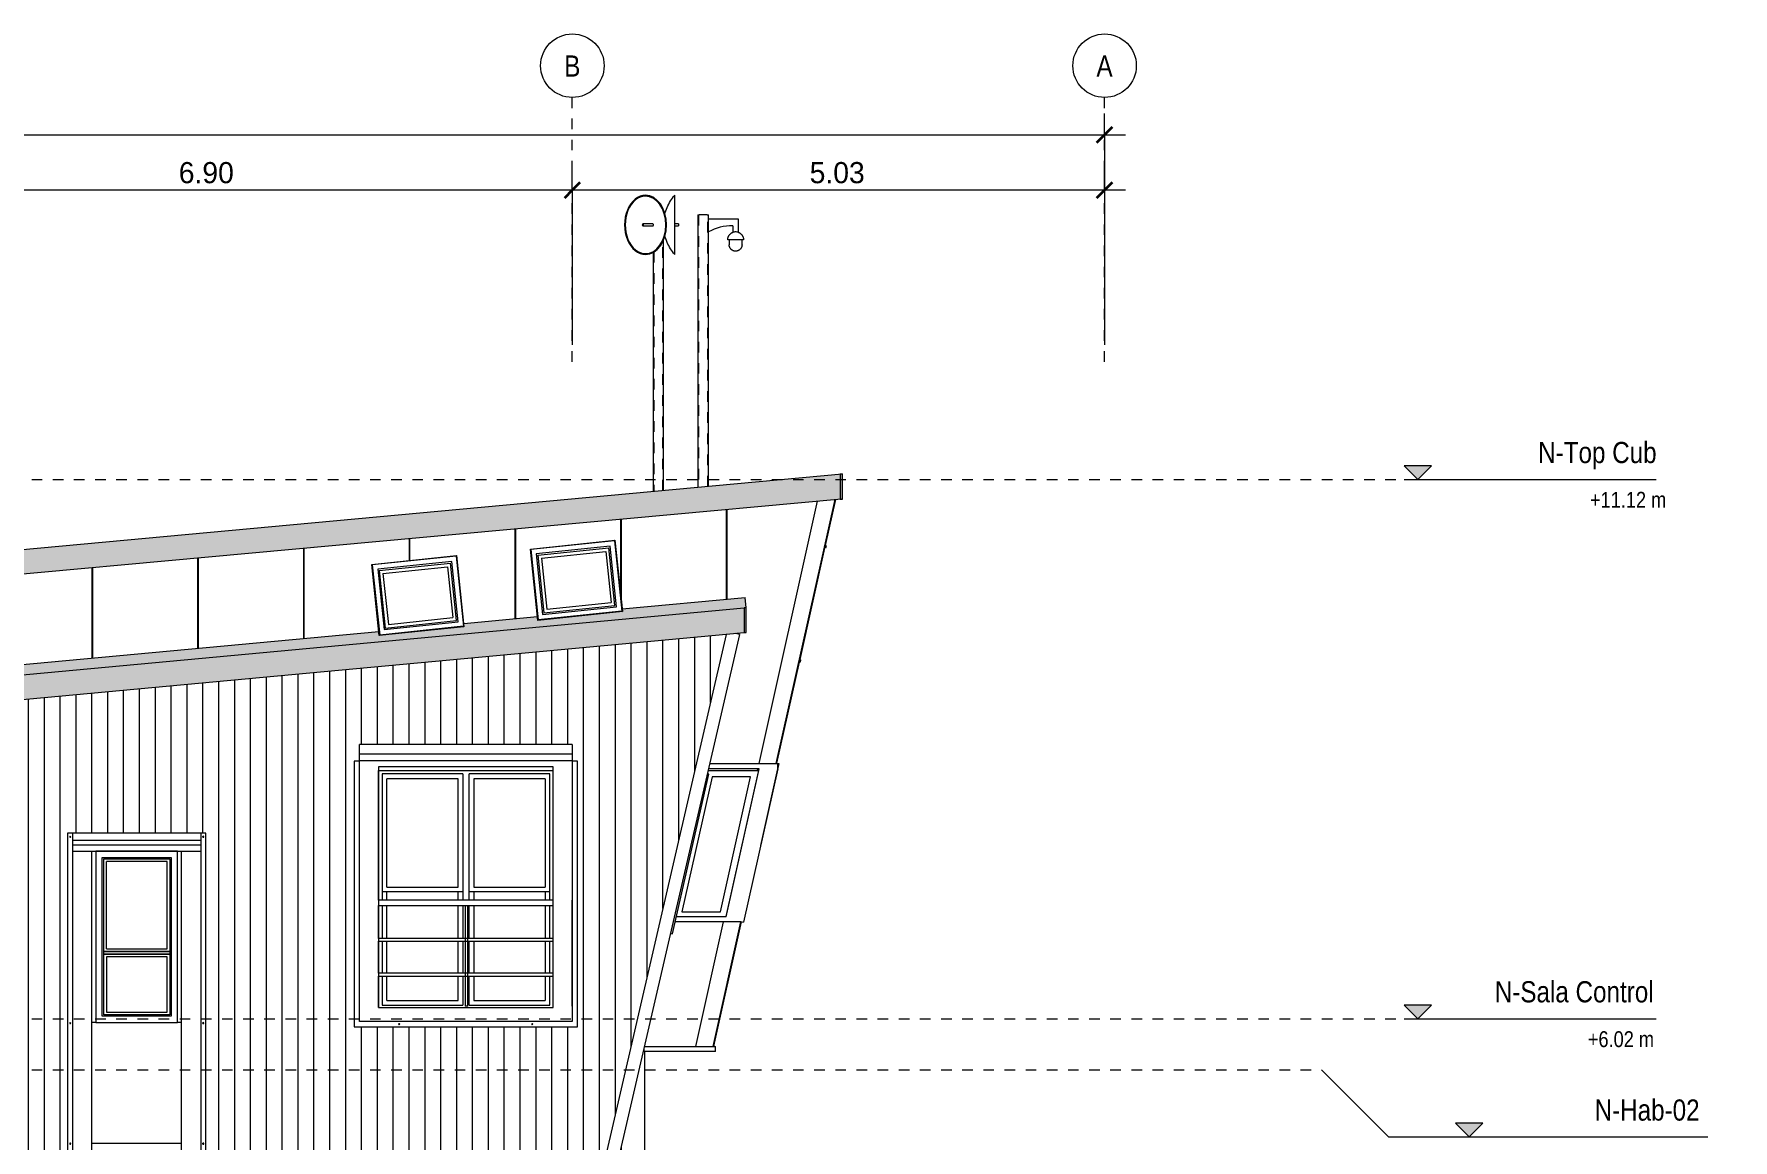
# Model space of a CAD drawing. Header units: metres. Extents: x -3 to 137, y -7 to 15.
# Drawn here: x 121.11 to 137.18, y 4.87 to 15.33 of the extents above; entities that cross this region are included whole.
import ezdxf

# ---------------------------------------------------------------- set-up
doc = ezdxf.new("R2010")
doc.units = ezdxf.units.M
for name, pattern in [('Centre', [0.03175, 0.00635, -0.00475, 0.0159, -0.00475]), ('Grid Line', [0.022225, 0.0127, -0.003175, 0.003175, -0.003175]), ('Hidden', [0.007144, 0.004763, -0.002381])]:
    doc.linetypes.add(name, pattern=pattern)
for name, color, linetype, lineweight in [('A-ANNO-DIMS', 7, 'Continuous', 9), ('A-ANNO-DIMS-100', 7, 'Continuous', 9), ('A-CLNG', 7, 'Continuous', 9), ('A-FLOR-HRAL', 7, 'Continuous', 9), ('A-FLOR-LEVL', 7, 'Continuous', 9), ('A-GENM', 7, 'Continuous', 9), ('A-GLAZ', 7, 'Continuous', 9), ('A-ROOF-OTLN', 7, 'Continuous', 9), ('A-ROOF-PATT', 7, 'Continuous', 9), ('A-WALL', 7, 'Continuous', 9), ('A-WALL-PATT', 7, 'Continuous', 9), ('I-WALL', 7, 'Continuous', 9), ('S-COLS', 7, 'Continuous', 9), ('S-GRID', 7, 'Continuous', 9), ('S-GRID-IDEN', 7, 'Continuous', 9)]:
    doc.layers.add(name, color=color, linetype=linetype, lineweight=lineweight)
doc.styles.add('Century Gothic_1', font='GOTHIC.TTF', dxfattribs={"height": 0.2})
doc.styles.add('Saira Condensed', font='SairaCondensed-Regular.ttf', dxfattribs={"height": 0.2})
doc.styles.add('Saira Condensed_1', font='SairaCondensed-Regular.ttf', dxfattribs={"height": 0.15})
doc.dimstyles.new('FCA_N_Cotas_E100', dxfattribs={"dimscale": 0.3048, "dimtxt": 0.208834, "dimasz": 0.492126, "dimexe": 0.656168, "dimexo": 0.656168, "dimgap": 0.032808, "dimtad": 1, "dimrnd": 0.01, "dimzin": 0, "dimdsep": 46, "dimtxsty": 'Century Gothic_1', "dimblk1": 'OBLIQUE', "dimblk2": 'OBLIQUE', "dimsah": 1, "dimcen": 0.09, "dimdle": 0.656168, "dimazin": 2, "dimtfac": 1, "dimtdec": 4, "dimtix": 1, "dimtmove": 0, "dimatfit": 3, "dimfxl": 1, "dimtvp": 1, "dimtolj": 1, "dimtzin": 0, "dimarcsym": 2})
pattern_1 = [(90, (123.7585, 0), (-0.15, 9e-18), [])]

# ---------------------------------------------------------------- blocks, each defined once
blk = doc.blocks.new('M_Corniza Generica - Blanco-2485554-Elevation 6 - a')
at = {"layer": 'A-GENM', "color": 8, "true_color": 0x808080}
for p, q in [((2.461, 9.655), (2.464, 9.667)), ((0.819, 2.563), (0.824, 2.561))]:
    blk.add_line(p, q, dxfattribs=at)
blk = doc.blocks.new('M_Corniza Generica - Blanco-2485529-Elevation 6 - a')
at = {"layer": 'A-GENM', "color": 8, "true_color": 0x808080}
for p, q in [((0.71, 2.603), (2.339, 9.655)), ((2.462, 9.655), (1.087, 3.7)), ((2.462, 9.655), (2.426, 9.663)), ((1.084, 3.691), (1.058, 3.576)), ((1.039, 3.495), (0.824, 2.562)), ((0.818, 2.563), (0.824, 2.562))]:
    blk.add_line(p, q, dxfattribs=at)
blk = doc.blocks.new('M_Ventana Ponton - 650 x 1500 mm-V166-Elevation 6 - a')
at = {"layer": 'A-GLAZ'}
for p, q in [((-11.789, 7.545), (-11.139, 7.545)), ((-11.789, 6.045), (-11.789, 7.545)), ((-11.776, 6.057), (-11.776, 7.532)), ((-11.776, 7.532), (-11.151, 7.532)), ((-11.75, 6.683), (-11.75, 7.507)), ((-11.177, 7.507), (-11.75, 7.507)), ((-11.177, 6.683), (-11.177, 7.507)), ((-11.151, 7.532), (-11.151, 6.057)), ((-11.139, 7.545), (-11.139, 6.045)), ((-11.776, 6.657), (-11.151, 6.657)), ((-11.151, 6.657), (-11.776, 6.657)), ((-11.776, 6.632), (-11.151, 6.632)), ((-11.151, 6.632), (-11.776, 6.632)), ((-11.75, 6.683), (-11.177, 6.683)), ((-11.177, 6.607), (-11.75, 6.607)), ((-11.75, 6.607), (-11.75, 6.083)), ((-11.177, 6.083), (-11.177, 6.607)), ((-11.139, 6.045), (-11.789, 6.045)), ((-11.151, 6.057), (-11.776, 6.057)), ((-11.75, 6.083), (-11.177, 6.083))]:
    blk.add_line(p, q, dxfattribs=at)
blk = doc.blocks.new('M_Trim-Window-Exterior-Flat - with Sill-V167-Elevation 6 - a')
at = {"layer": 'A-GENM'}
for p, q in [((-11.849, 7.605), (-11.849, 5.985)), ((-11.079, 7.605), (-11.849, 7.605)), ((-11.079, 5.985), (-11.079, 7.605)), ((-11.789, 6.045), (-11.789, 7.545)), ((-11.789, 7.545), (-11.139, 7.545)), ((-11.139, 7.545), (-11.139, 6.045)), ((-11.849, 5.985), (-11.079, 5.985)), ((-11.139, 6.045), (-11.789, 6.045))]:
    blk.add_line(p, q, dxfattribs=at)
blk = doc.blocks.new('M_Window-Double-Hung-Double - 1650 x 2250-2534712-Elevation 6 - a')
at = {"layer": 'A-GLAZ'}
for p, q in [((-0.949, 8.368), (0.701, 8.368)), ((-0.949, 7.141), (-0.949, 8.368)), ((-0.154, 8.336), (-0.917, 8.336)), ((-0.917, 8.336), (-0.917, 7.141)), ((-0.198, 8.291), (-0.872, 8.291)), ((-0.872, 7.265), (-0.872, 8.291)), ((-0.198, 7.265), (-0.198, 8.291)), ((-0.154, 8.336), (-0.154, 7.141)), ((-0.093, 7.141), (-0.093, 8.336)), ((0.67, 8.336), (-0.093, 8.336)), ((0.625, 8.291), (-0.049, 8.291)), ((-0.049, 8.291), (-0.049, 7.265)), ((0.625, 8.291), (0.625, 7.265)), ((0.67, 7.141), (0.67, 8.336)), ((-0.872, 7.265), (-0.198, 7.265)), ((-0.049, 7.265), (0.625, 7.265)), ((-0.949, 6.781), (-0.949, 7.091)), ((-0.154, 7.22), (-0.917, 7.22)), ((-0.917, 7.091), (-0.917, 6.781)), ((-0.872, 7.141), (-0.872, 7.22)), ((-0.872, 6.781), (-0.872, 7.091)), ((-0.198, 7.141), (-0.198, 7.22)), ((-0.198, 6.78), (-0.198, 7.091)), ((-0.154, 7.091), (-0.154, 6.78)), ((0.67, 7.22), (-0.093, 7.22)), ((-0.093, 6.78), (-0.093, 7.091)), ((-0.049, 7.22), (-0.049, 7.141)), ((-0.049, 7.091), (-0.049, 6.78)), ((0.625, 7.22), (0.625, 7.141)), ((0.625, 7.091), (0.625, 6.781)), ((0.67, 6.781), (0.67, 7.091)), ((-0.949, 6.451), (-0.949, 6.755)), ((-0.917, 6.755), (-0.917, 6.451)), ((-0.872, 6.451), (-0.872, 6.755)), ((-0.198, 6.45), (-0.198, 6.755)), ((-0.154, 6.755), (-0.154, 6.45)), ((-0.093, 6.45), (-0.093, 6.756)), ((-0.049, 6.756), (-0.049, 6.45)), ((0.625, 6.755), (0.625, 6.451)), ((0.67, 6.451), (0.67, 6.755)), ((-0.949, 6.127), (-0.949, 6.425)), ((-0.917, 6.425), (-0.917, 6.149)), ((-0.872, 6.194), (-0.872, 6.425)), ((-0.198, 6.194), (-0.198, 6.425)), ((-0.154, 6.425), (-0.154, 6.149)), ((-0.093, 6.149), (-0.093, 6.426)), ((-0.049, 6.426), (-0.049, 6.194)), ((0.625, 6.425), (0.625, 6.194)), ((0.67, 6.149), (0.67, 6.425)), ((-0.917, 6.149), (-0.154, 6.149)), ((-0.872, 6.194), (-0.198, 6.194)), ((-0.093, 6.149), (0.67, 6.149)), ((-0.049, 6.194), (0.625, 6.194))]:
    blk.add_line(p, q, dxfattribs=at)
blk = doc.blocks.new('M_Trim-Window-Exterior-Flat - with Sill-2534714-Elevation 6 - a')
at = {"layer": 'A-GENM'}
for p, q in [((-0.949, 7.141), (-0.949, 8.368)), ((-0.949, 8.368), (0.701, 8.368)), ((-0.949, 6.781), (-0.949, 7.091)), ((-0.949, 6.451), (-0.949, 6.755)), ((-0.949, 6.127), (-0.949, 6.425))]:
    blk.add_line(p, q, dxfattribs=at)
blk = doc.blocks.new('M_Corniza Generica - Verde-2571607-Elevation 6 - a')
at = {"layer": 'A-GENM', "color": 8, "true_color": 0x808080}
for q in [(2.229, 5.761), (2.214, 5.76)]:
    blk.add_line((2.214, 5.764), q, dxfattribs=at)
blk = doc.blocks.new('M_Corniza Generica - Verde-2571591-Elevation 6 - a')
at = {"layer": 'A-GENM', "color": 8, "true_color": 0x808080}
for p, q in [((1.558, 5.743), (1.558, 5.71)), ((2.238, 5.71), (1.558, 5.71)), ((1.562, 5.76), (2.238, 5.76)), ((2.238, 5.71), (2.238, 5.76))]:
    blk.add_line(p, q, dxfattribs=at)
blk = doc.blocks.new('M_Ventana Cubierta Ponton - M_Ventana Cubierta Ponton-2549161-Elevation 6 - a')
at = {"layer": 'A-GLAZ', "color": 8, "true_color": 0x808080}
for p, q in [((-7.805, 9.7), (-7.005, 9.785)), ((-7.801, 9.697), (-7.805, 9.7)), ((-7.735, 9.028), (-7.805, 9.7)), ((-7.009, 9.78), (-7.801, 9.697)), ((-7.801, 9.697), (-7.731, 9.033)), ((-7.05, 9.729), (-7.75, 9.656)), ((-7.75, 9.656), (-7.69, 9.084)), ((-7.735, 9.643), (-7.062, 9.714)), ((-7.735, 9.643), (-7.678, 9.099)), ((-7.7, 9.615), (-7.091, 9.679)), ((-7.091, 9.679), (-7.04, 9.198)), ((-7.005, 9.169), (-7.062, 9.714)), ((-6.99, 9.157), (-7.05, 9.729)), ((-7.005, 9.785), (-7.009, 9.78)), ((-7.009, 9.78), (-6.939, 9.116)), ((-7.005, 9.785), (-6.934, 9.112)), ((-7.7, 9.615), (-7.649, 9.134)), ((-7.678, 9.099), (-7.005, 9.169)), ((-7.649, 9.134), (-7.04, 9.198)), ((-6.934, 9.112), (-7.735, 9.028)), ((-7.731, 9.033), (-7.735, 9.028)), ((-6.939, 9.116), (-7.731, 9.033)), ((-7.69, 9.084), (-6.99, 9.157)), ((-6.939, 9.116), (-6.934, 9.112))]:
    blk.add_line(p, q, dxfattribs=at)
blk = doc.blocks.new('M_Corniza Generica - Gris-2549991-Elevation 6 - a')
at = {"layer": 'A-GENM', "true_color": 0x474958}
blk.add_hatch(color=251, dxfattribs=at).paths.add_polyline_path([(-11.742, 8.585), (2.51, 9.907), (2.527, 9.907), (2.518, 10.005), (1.355, 9.897), (1.357, 9.872), (0.557, 9.788), (0.553, 9.823), (-0.144, 9.758), (-0.141, 9.729), (-0.942, 9.645), (-0.946, 9.684), (-5.852, 9.228), (-5.851, 9.221), (-6.651, 9.137), (-6.653, 9.154), (-6.936, 9.128), (-6.934, 9.112), (-7.735, 9.028), (-7.737, 9.053), (-11.751, 8.681)])
at = {"layer": 'A-GENM', "color": 8, "true_color": 0x808080}
for p, q in [((1.355, 9.897), (2.518, 10.005)), ((2.527, 9.907), (2.518, 10.005)), ((-0.144, 9.758), (0.553, 9.823)), ((-5.852, 9.228), (-0.946, 9.684)), ((-11.751, 8.681), (-7.737, 9.053)), ((-6.936, 9.128), (-6.653, 9.154)), ((-11.751, 8.681), (-11.742, 8.585))]:
    blk.add_line(p, q, dxfattribs=at)
blk = doc.blocks.new('M_Ventana lateral sala operaciones - M_Ventana lateral sala operaciones-2564582-Elevation 6 - a')
at = {"layer": 'A-GLAZ', "color": 8, "true_color": 0x808080}
for p, q in [((2.164, 8.368), (2.644, 8.368)), ((2.644, 8.368), (2.335, 6.986)), ((2.204, 8.308), (1.918, 7.031)), ((2.569, 8.308), (2.204, 8.308)), ((2.284, 7.031), (2.569, 8.308)), ((1.918, 7.031), (2.284, 7.031))]:
    blk.add_line(p, q, dxfattribs=at)
blk = doc.blocks.new('M_Ventana Fachada ponton - M_Ventana Fachada ponton-2570499-Elevation 6 - a')
at = {"layer": 'A-GLAZ', "true_color": 0x474958}
blk.add_hatch(color=251, dxfattribs=at).paths.add_polyline_path([(1.83, 6.823), (2.173, 8.335), (2.158, 8.338), (1.809, 6.828)])
at = {"layer": 'A-GLAZ', "color": 8, "true_color": 0x808080}
for p, q in [((1.83, 6.823), (2.173, 8.335)), ((2.173, 8.335), (2.158, 8.338)), ((1.809, 6.828), (1.83, 6.823))]:
    blk.add_line(p, q, dxfattribs=at)
blk = doc.blocks.new('CHS-Circular Hollow Section-Column - 225 mm-2571516-Elevation 6 - a')
at = {"layer": 'S-COLS'}
for p, q in [((1.568, 3.7), (1.568, 5.71)), ((1.343, 4.81), (1.343, 3.7)), ((1.343, 3.69), (1.343, 2.864)), ((1.568, 2.864), (1.568, 3.69)), ((1.343, 2.854), (1.343, 2.813)), ((1.568, 2.813), (1.568, 2.854))]:
    blk.add_line(p, q, dxfattribs=at)
blk = doc.blocks.new('M_Marco Ventanas Fachada Ext - M_Marco Ventanas Fachada Ext-V169-Elevation 6 - a')
at = {"layer": 'A-GENM', "color": 8, "true_color": 0x808080}
for p, q in [((-3.89, 7.775), (-3.89, 3.119)), ((-2.582, 7.775), (-3.89, 7.775)), ((-3.84, 7.709), (-3.84, 7.773)), ((-2.632, 7.773), (-2.632, 7.709)), ((-2.582, 3.119), (-2.582, 7.775)), ((-3.84, 7.666), (-3.84, 7.709)), ((-3.84, 7.709), (-2.632, 7.709)), ((-3.84, 7.605), (-3.84, 7.666)), ((-3.84, 7.666), (-2.632, 7.666)), ((-3.84, 3.169), (-3.84, 7.605)), ((-3.84, 7.605), (-3.66, 7.605)), ((-3.66, 7.605), (-2.812, 7.605)), ((-3.66, 3.301), (-3.66, 7.605)), ((-2.812, 7.605), (-2.632, 7.605)), ((-2.812, 3.301), (-2.812, 7.605)), ((-2.632, 7.709), (-2.632, 7.666)), ((-2.632, 7.666), (-2.632, 7.605)), ((-2.632, 7.605), (-2.632, 3.169)), ((-3.622, 5.985), (-3.66, 5.985)), ((-2.812, 5.985), (-2.851, 5.985)), ((-3.66, 4.845), (-2.812, 4.845)), ((-2.812, 3.301), (-3.66, 3.301)), ((-3.89, 3.119), (-2.582, 3.119)), ((-2.632, 3.169), (-3.84, 3.169))]:
    blk.add_line(p, q, dxfattribs=at)
for centre, start, end in [((-3.865, 7.742), 0, 180), ((-3.865, 7.742), 180, 0), ((-2.607, 7.742), 0, 180), ((-2.607, 7.742), 180, 0), ((-3.865, 5.98), 0, 180), ((-3.865, 5.98), 180, 0), ((-2.607, 5.98), 0, 180), ((-2.607, 5.98), 180, 0), ((-3.865, 4.84), 0, 180), ((-3.865, 4.84), 180, 0), ((-2.607, 4.84), 0, 180), ((-2.607, 4.84), 180, 0), ((-3.865, 3.142), 0, 180), ((-3.865, 3.142), 180, 360), ((-2.607, 3.142), 0, 180), ((-2.607, 3.142), 180, 0)]:
    blk.add_arc(centre, 0.005, start, end, dxfattribs=at)
blk = doc.blocks.new('M_Marco Ventanas Fachada Ext-2 - M_Marco Ventanas Fachada Ext-2-2579068-Elevation 6 - a')
at = {"layer": 'A-GENM', "color": 8, "true_color": 0x808080}
for p, q in [((-1.129, 8.526), (-1.129, 8.613)), ((0.881, 8.613), (-1.129, 8.613)), ((-1.129, 8.464), (-1.129, 8.526)), ((-1.129, 8.526), (0.881, 8.526)), ((0.881, 8.613), (0.881, 8.526)), ((0.881, 8.526), (0.881, 8.464)), ((-1.129, 8.458), (-1.179, 8.458)), ((-1.179, 8.458), (-1.179, 5.945)), ((-1.129, 8.464), (0.881, 8.464)), ((-1.129, 5.995), (-1.129, 8.464)), ((0.701, 8.403), (-0.949, 8.403)), ((-0.949, 8.403), (-0.949, 6.127)), ((0.701, 6.127), (0.701, 8.403)), ((0.881, 8.464), (0.881, 5.995)), ((0.931, 8.458), (0.881, 8.458)), ((0.931, 5.945), (0.931, 8.458)), ((-0.949, 6.127), (0.701, 6.127)), ((-1.179, 5.945), (0.931, 5.945)), ((0.881, 5.995), (-1.129, 5.995))]:
    blk.add_line(p, q, dxfattribs=at)
for centre, start, end in [((-0.755, 5.969), 0, 180), ((-0.755, 5.969), 180, 0), ((0.504, 5.969), 0, 180), ((0.504, 5.969), 180, 360)]:
    blk.add_arc(centre, 0.005, start, end, dxfattribs=at)
blk = doc.blocks.new('Railing - 1_ 2-2581305-Elevation 6 - a')
at = {"layer": 'A-FLOR-HRAL'}
for p, q in [((-0.132, 7.091), (-0.132, 6.141)), ((-0.132, 7.091), (-0.119, 7.091)), ((-0.119, 7.091), (-0.106, 7.091)), ((-0.106, 6.141), (-0.106, 7.091)), ((-0.119, 6.141), (-0.132, 6.141)), ((-0.106, 6.141), (-0.119, 6.141))]:
    blk.add_line(p, q, dxfattribs=at)
blk = doc.blocks.new('Railing - 1_ 2-V170-Elevation 6 - a')
at = {"layer": 'A-FLOR-HRAL'}
blk.add_line((0.881, 6.141), (0.881, 7.091), dxfattribs=at)
blk = doc.blocks.new('Railing - Railing-2581177-Elevation 6 - a')
at = {"layer": 'A-FLOR-HRAL'}
for p, q in [((0.701, 7.141), (-0.949, 7.141)), ((-0.949, 7.091), (0.701, 7.091)), ((0.881, 7.116), (0.881, 7.141)), ((0.881, 7.091), (0.881, 7.116)), ((0.701, 6.781), (-0.949, 6.781)), ((-0.949, 6.755), (0.701, 6.755)), ((0.881, 6.768), (0.881, 6.781)), ((0.881, 6.755), (0.881, 6.768)), ((0.701, 6.451), (-0.949, 6.451)), ((0.881, 6.438), (0.881, 6.451)), ((0.881, 6.425), (0.881, 6.438)), ((-0.949, 6.425), (0.701, 6.425))]:
    blk.add_line(p, q, dxfattribs=at)
for name in ['Railing - 1_ 2-2581305-Elevation 6 - a', 'Railing - 1_ 2-V170-Elevation 6 - a']:
    blk.add_blockref(name, (0, 0))
blk = doc.blocks.new('FCA_N_Columna de acero - 100x100mm-2814986-Elevation 6 - a')
at = {"layer": 'S-COLS'}
for p, q in [((2.071, 13.621), (2.071, 11.046)), ((2.071, 13.621), (2.083, 13.621)), ((2.159, 13.621), (2.083, 13.621)), ((2.159, 13.621), (2.171, 13.621)), ((2.171, 11.056), (2.171, 13.621))]:
    blk.add_line(p, q, dxfattribs=at)
at = {"layer": 'S-COLS', "linetype": 'Hidden'}
for p, q in [((2.077, 13.621), (2.077, 11.047)), ((2.165, 11.055), (2.165, 13.621))]:
    blk.add_line(p, q, dxfattribs=at)
blk = doc.blocks.new('FCA_N_Columna de acero - 100x100mm-2815084-Elevation 6 - a')
at = {"layer": 'S-COLS', "linetype": 'Hidden'}
for p, q in [((1.74, 11.016), (1.74, 13.375)), ((1.652, 13.27), (1.652, 11.008))]:
    blk.add_line(p, q, dxfattribs=at)
at = {"layer": 'S-COLS'}
for p, q in [((1.746, 11.016), (1.746, 13.387)), ((1.646, 13.267), (1.646, 11.007))]:
    blk.add_line(p, q, dxfattribs=at)
blk = doc.blocks.new('M_Camara Esferica Ext - M_Camara Esferica Ext-2816825-Elevation 6 - a')
at = {"layer": 'A-GENM', "color": 8, "true_color": 0x808080}
for p, q in [((2.454, 13.582), (2.171, 13.582)), ((2.4, 13.519), (2.4, 13.455)), ((2.454, 13.455), (2.454, 13.582)), ((2.501, 13.387), (2.352, 13.387)), ((2.366, 13.387), (2.366, 13.34)), ((2.488, 13.34), (2.488, 13.387))]:
    blk.add_line(p, q, dxfattribs=at)
at = {"layer": 'A-GENM', "color": 8, "true_color": 0x808080, "flags": 128}
for points in [[(2.352, 13.387), (2.352, 13.39), (2.352, 13.393), (2.353, 13.396), (2.353, 13.398), (2.353, 13.401), (2.354, 13.404), (2.355, 13.407), (2.356, 13.41), (2.357, 13.413), (2.358, 13.416), (2.359, 13.418), (2.36, 13.421), (2.362, 13.424), (2.363, 13.426), (2.365, 13.429), (2.367, 13.431), (2.369, 13.434), (2.371, 13.436), (2.373, 13.438), (2.375, 13.44), (2.377, 13.442), (2.379, 13.444), (2.381, 13.446), (2.384, 13.448), (2.386, 13.449), (2.389, 13.451), (2.391, 13.452), (2.394, 13.454), (2.397, 13.455), (2.4, 13.456)], [(2.427, 13.279), (2.424, 13.279), (2.422, 13.279), (2.419, 13.279), (2.417, 13.279), (2.415, 13.28), (2.412, 13.28), (2.41, 13.281), (2.407, 13.282), (2.405, 13.283), (2.403, 13.283), (2.401, 13.284), (2.398, 13.286), (2.396, 13.287), (2.394, 13.288), (2.392, 13.289), (2.39, 13.291), (2.388, 13.292), (2.386, 13.294), (2.385, 13.295), (2.383, 13.297), (2.381, 13.299), (2.38, 13.301), (2.378, 13.303), (2.377, 13.305), (2.375, 13.307), (2.374, 13.309), (2.373, 13.311), (2.372, 13.313), (2.371, 13.315), (2.37, 13.318), (2.369, 13.32), (2.368, 13.322), (2.368, 13.325), (2.367, 13.327), (2.367, 13.329), (2.366, 13.332), (2.366, 13.334), (2.366, 13.337), (2.366, 13.339), (2.366, 13.34)], [(2.488, 13.34), (2.488, 13.337), (2.488, 13.335), (2.487, 13.332), (2.487, 13.33), (2.486, 13.328), (2.486, 13.325), (2.485, 13.323), (2.485, 13.321), (2.484, 13.318), (2.483, 13.316), (2.482, 13.314), (2.481, 13.312), (2.48, 13.309), (2.478, 13.307), (2.477, 13.305), (2.476, 13.303), (2.474, 13.301), (2.473, 13.299), (2.471, 13.298), (2.469, 13.296), (2.467, 13.294), (2.466, 13.293), (2.464, 13.291), (2.462, 13.29), (2.46, 13.288), (2.458, 13.287), (2.455, 13.286), (2.453, 13.285), (2.451, 13.284), (2.449, 13.283), (2.446, 13.282), (2.444, 13.281), (2.442, 13.281), (2.439, 13.28), (2.437, 13.28), (2.435, 13.279), (2.432, 13.279), (2.43, 13.279), (2.427, 13.279), (2.427, 13.279)], [(2.454, 13.456), (2.457, 13.455), (2.459, 13.454), (2.462, 13.452), (2.465, 13.451), (2.467, 13.449), (2.47, 13.448), (2.472, 13.446), (2.474, 13.444), (2.477, 13.442), (2.479, 13.44), (2.481, 13.438), (2.483, 13.436), (2.485, 13.433), (2.487, 13.431), (2.488, 13.429), (2.49, 13.426), (2.491, 13.424), (2.493, 13.421), (2.494, 13.418), (2.495, 13.416), (2.497, 13.413), (2.498, 13.41), (2.498, 13.407), (2.499, 13.404), (2.5, 13.401), (2.5, 13.398), (2.501, 13.395), (2.501, 13.393), (2.501, 13.39), (2.501, 13.387)]]:
    blk.add_lwpolyline(points, dxfattribs=at)
at = {"layer": 'A-GENM', "color": 8, "true_color": 0x808080}
blk.add_arc((2.4, 13.034), 0.485, 90.0637, 118.2079, dxfattribs=at)
blk.add_open_spline([(2.454, 13.455), (2.449, 13.457), (2.44, 13.46), (2.427, 13.461), (2.413, 13.46), (2.404, 13.457), (2.4, 13.455)], degree=3, dxfattribs=at)
blk = doc.blocks.new('M_Antena parabolica - M_Antena parabolica-2819053-Elevation 6 - a')
at = {"layer": 'A-GENM', "color": 8, "true_color": 0x808080}
for p, q in [((1.851, 13.247), (1.851, 13.807)), ((1.887, 13.536), (1.851, 13.536)), ((1.851, 13.519), (1.887, 13.519)), ((1.887, 13.536), (1.887, 13.519))]:
    blk.add_line(p, q, dxfattribs=at)
at = {"layer": 'A-GENM', "color": 8, "true_color": 0x808080, "flags": 128}
for points in [[(1.758, 13.629), (1.762, 13.645), (1.767, 13.661), (1.773, 13.677), (1.779, 13.693), (1.786, 13.708), (1.794, 13.723), (1.802, 13.738), (1.811, 13.753), (1.82, 13.767), (1.83, 13.781), (1.84, 13.794), (1.851, 13.807), (1.851, 13.807)], [(1.851, 13.247), (1.84, 13.26), (1.83, 13.274), (1.82, 13.288), (1.811, 13.302), (1.802, 13.316), (1.794, 13.331), (1.786, 13.346), (1.779, 13.362), (1.773, 13.378), (1.768, 13.394), (1.762, 13.41), (1.758, 13.426)]]:
    blk.add_lwpolyline(points, dxfattribs=at)
blk = doc.blocks.new('M_Antena parabolica - M_Antena parabolica-V225-Elevation 6 - a')
at = {"layer": 'A-GENM', "color": 8, "true_color": 0x808080}
for p, q in [((1.645, 13.536), (1.55, 13.536)), ((1.55, 13.519), (1.645, 13.519))]:
    blk.add_line(p, q, dxfattribs=at)
for centre, major_axis, start_param, end_param in [((1.575, 13.527), (0, 0.28), 0, 3.141593), ((1.575, 13.527), (0, 0.272), 0, 3.141593), ((1.575, 13.527), (0, 0.28), 3.141593, 6.283185), ((1.575, 13.527), (0, 0.272), 3.141593, 6.283185), ((1.55, 13.527), (0, 0.00823), 0, 3.141593), ((1.55, 13.527), (0, 0.00823), 3.141593, 6.283185), ((1.645, 13.527), (0, 0.00823), 4.18879, 6.283185), ((1.645, 13.527), (0, 0.00823), 3.141593, 3.817271)]:
    blk.add_ellipse(centre, major_axis=major_axis, ratio=0.707107, start_param=start_param, end_param=end_param, dxfattribs=at)
blk = doc.blocks.new('Level - Con_Triangulo-1145791-Elevation 6 - a')
at = {"layer": 'A-FLOR-LEVL', "true_color": 0xe2e2e2}
blk.add_hatch(color=254, dxfattribs=at).paths.add_polyline_path([(9.006, 0.129), (8.877, 0), (8.748, 0.129)])
at = {"layer": 'A-FLOR-LEVL', "color": 253, "true_color": 0xaaaaaa}
for p, q in [((9.006, 0.129), (8.748, 0.129)), ((8.748, 0.129), (8.877, 0)), ((8.748, 0), (11.133, 0)), ((8.877, 0), (9.006, 0.129))]:
    blk.add_line(p, q, dxfattribs=at)
blk = doc.blocks.new('Grid - 3mm-1144979-Elevation 6 - a')
at = {"layer": 'S-GRID-IDEN', "color": 253, "true_color": 0xaaaaaa}
blk.add_circle((5.916, 15.032), 0.3, dxfattribs=at)
blk = doc.blocks.new('DIMBLOCK12-Elevation 6 - a')
at = {"layer": 'A-ANNO-DIMS-100'}
for p, q in [((126.201, 13.855), (126.201, 14.055)), ((131.234, 13.855), (131.234, 14.055)), ((131.434, 13.855), (126.201, 13.855)), ((126.201, 13.855), (126.201, 12.392)), ((131.234, 13.855), (131.234, 12.392))]:
    blk.add_line(p, q, dxfattribs=at)
at = {"layer": 'A-ANNO-DIMS-100', "lineweight": 35}
for p, q in [((126.201, 13.855), (126.126, 13.78)), ((126.201, 13.855), (126.276, 13.93)), ((131.234, 13.855), (131.159, 13.78)), ((131.234, 13.855), (131.309, 13.93))]:
    blk.add_line(p, q, dxfattribs=at)
at = {"layer": 'A-ANNO-DIMS-100', "color": 0, "insert": (128.446, 14.121), "char_height": 0.2, "width": 0.65236, "attachment_point": 1, "line_spacing_factor": 0.984502, "style": 'Century Gothic_1'}
blk.add_mtext('5.03', dxfattribs=at)
blk = doc.blocks.new('_Oblique')
at = {"color": 0, "linetype": 'ByBlock', "lineweight": -2}
blk.add_line((-0.5, -0.5), (0.5, 0.5), dxfattribs=at)
blk = doc.blocks.new('DIMBLOCK13-Elevation 6 - a')
at = {"layer": 'A-ANNO-DIMS-100'}
for p, q in [((119.303, 13.855), (119.303, 14.055)), ((126.201, 13.855), (126.201, 14.055)), ((126.201, 13.855), (119.303, 13.855)), ((119.303, 13.855), (119.303, 12.392)), ((126.201, 13.855), (126.201, 12.392))]:
    blk.add_line(p, q, dxfattribs=at)
at = {"layer": 'A-ANNO-DIMS-100', "lineweight": 35}
for p, q in [((119.303, 13.855), (119.228, 13.78)), ((119.303, 13.855), (119.378, 13.93)), ((126.201, 13.855), (126.126, 13.78)), ((126.201, 13.855), (126.276, 13.93))]:
    blk.add_line(p, q, dxfattribs=at)
at = {"layer": 'A-ANNO-DIMS-100', "color": 0, "insert": (122.48, 14.121), "char_height": 0.2, "width": 0.65236, "attachment_point": 1, "line_spacing_factor": 0.984502, "style": 'Century Gothic_1'}
blk.add_mtext('6.90', dxfattribs=at)
blk = doc.blocks.new('DIMBLOCK16-Elevation 6 - a')
at = {"layer": 'A-ANNO-DIMS-100'}
for p, q in [((107.41, 14.379), (107.41, 14.579)), ((131.234, 14.379), (131.234, 14.579)), ((107.21, 14.379), (131.434, 14.379)), ((107.41, 14.379), (107.41, 12.392)), ((131.234, 14.379), (131.234, 12.392))]:
    blk.add_line(p, q, dxfattribs=at)
at = {"layer": 'A-ANNO-DIMS-100', "lineweight": 35}
for p, q in [((107.41, 14.379), (107.335, 14.304)), ((107.41, 14.379), (107.485, 14.454)), ((131.234, 14.379), (131.159, 14.304)), ((131.234, 14.379), (131.309, 14.454))]:
    blk.add_line(p, q, dxfattribs=at)
at = {"layer": 'A-ANNO-DIMS-100', "color": 0, "insert": (118.973, 14.646), "char_height": 0.2, "width": 0.83931, "attachment_point": 1, "line_spacing_factor": 0.984502, "style": 'Century Gothic_1'}
blk.add_mtext('23.82', dxfattribs=at)

msp = doc.modelspace()

# ---------------------------------------------------------------- hatches: boundary and pattern name
at = {"layer": 'A-ROOF-PATT', "true_color": 0x474958}
for points in [[(113.576, 9.54), (128.736, 10.934), (128.736, 11.17), (113.576, 9.776)], [(128.753, 11.17), (128.753, 11.172), (128.736, 11.17)], [(128.736, 10.935), (128.755, 10.936), (128.755, 11.17), (128.736, 11.17)], [(111.821, 8.186), (127.828, 9.671), (127.828, 9.907), (111.821, 8.422), (111.821, 8.276)], [(127.828, 9.672), (127.847, 9.673), (127.847, 9.907), (127.828, 9.907)]]:
    msp.add_hatch(color=251, dxfattribs=at).paths.add_polyline_path(points)
at = {"layer": 'A-WALL-PATT', "true_color": 0x383a4e}
h = msp.add_hatch(dxfattribs=at)
h.set_pattern_fill('FP_5', color=159, style=0, pattern_type=2)
h.set_pattern_definition(pattern_1)
h.paths.add_polyline_path([(126.137, 3.07), (127.657, 9.655), (126.137, 9.514), (126.137, 8.613), (126.199, 8.613), (126.199, 8.458), (126.249, 8.458), (126.249, 5.945), (126.137, 5.945), (126.137, 3.251)])
h.paths.add_polyline_path([(127.775, 9.656), (127.777, 9.667), (127.744, 9.663)])
h = msp.add_hatch(dxfattribs=at)
h.set_pattern_fill('FP_5', color=159, style=0, pattern_type=2)
h.set_pattern_definition(pattern_1)
h.paths.add_polyline_path([(112.435, 2.56), (112.434, 2.749), (112.413, 2.772), (112.429, 2.623)])
h.paths.add_polyline_path([(112.454, 2.603), (112.484, 2.603), (112.485, 2.692), (112.559, 2.692), (112.559, 2.603), (126.029, 2.603), (126.137, 3.07), (126.137, 5.945), (124.139, 5.945), (124.139, 8.458), (124.189, 8.458), (124.189, 8.613), (126.137, 8.613), (126.137, 9.514), (111.844, 8.188), (112.315, 3.7), (112.471, 3.7), (112.473, 3.697), (112.471, 3.695), (112.473, 3.692), (112.459, 3.69), (112.454, 3.69), (112.455, 2.864), (112.471, 2.863), (112.473, 2.861), (112.472, 2.858), (112.473, 2.855), (112.459, 2.854), (112.454, 2.854), (112.454, 2.838), (112.536, 2.75), (112.537, 2.751), (112.556, 2.724), (112.561, 2.701), (112.562, 2.692), (112.483, 2.693), (112.482, 2.694), (112.481, 2.694), (112.482, 2.696), (112.48, 2.697), (112.481, 2.698), (112.454, 2.728), (112.454, 2.623)])
h.paths.add_polyline_path([(112.549, 2.735), (112.537, 2.751), (112.539, 2.751), (112.549, 2.735)])
h.paths.add_polyline_path([(112.43, 2.863), (112.435, 2.864), (112.435, 3.69), (112.316, 3.69), (112.4, 2.896), (112.43, 2.864)])
h.paths.add_polyline_path([(121.449, 3.119), (121.428, 3.119), (121.428, 7.775), (122.736, 7.775), (122.736, 3.119), (121.45, 3.119)])
h.paths.add_polyline_path([(118.842, 3.119), (118.612, 3.119), (118.612, 7.775), (119.92, 7.775), (119.92, 3.119), (119.235, 3.119)])
h.paths.add_polyline_path([(113.431, 3.119), (113.201, 3.119), (113.201, 7.775), (114.509, 7.775), (114.509, 3.119), (113.779, 3.119)])
h.paths.add_polyline_path([(117.242, 3.119), (115.944, 3.119), (115.944, 7.775), (117.252, 7.775), (117.252, 3.119)])
h.paths.add_polyline_path([(122.712, 3.137), (122.715, 3.139), (122.717, 3.142), (122.715, 3.146), (122.712, 3.147), (122.708, 3.146), (122.707, 3.142), (122.708, 3.139), (122.71, 3.137)])
h.paths.add_polyline_path([(121.453, 3.137), (121.457, 3.139), (121.458, 3.142), (121.457, 3.146), (121.453, 3.147), (121.45, 3.146), (121.448, 3.142), (121.45, 3.139), (121.452, 3.137)])
h.paths.add_polyline_path([(118.637, 3.137), (118.64, 3.139), (118.642, 3.142), (118.64, 3.146), (118.637, 3.147), (118.633, 3.146), (118.632, 3.142), (118.633, 3.139), (118.635, 3.137)])
h.paths.add_polyline_path([(113.226, 3.137), (113.229, 3.139), (113.231, 3.142), (113.229, 3.146), (113.226, 3.147), (113.222, 3.146), (113.221, 3.142), (113.222, 3.139), (113.224, 3.137)])
h.paths.add_polyline_path([(114.484, 3.137), (114.488, 3.139), (114.489, 3.142), (114.488, 3.146), (114.484, 3.147), (114.481, 3.146), (114.479, 3.142), (114.481, 3.139), (114.483, 3.137)])
h.paths.add_polyline_path([(115.969, 3.137), (115.972, 3.139), (115.974, 3.142), (115.972, 3.146), (115.969, 3.147), (115.965, 3.146), (115.964, 3.142), (115.965, 3.139), (115.967, 3.137)])
h.paths.add_polyline_path([(117.227, 3.137), (117.231, 3.139), (117.232, 3.142), (117.231, 3.146), (117.227, 3.147), (117.224, 3.146), (117.222, 3.142), (117.224, 3.139), (117.226, 3.137)])
h.paths.add_polyline_path([(119.895, 3.137), (119.899, 3.139), (119.9, 3.142), (119.899, 3.146), (119.895, 3.147), (119.892, 3.146), (119.89, 3.142), (119.892, 3.139), (119.894, 3.137)])
h.paths.add_polyline_path([(118.842, 3.301), (118.881, 3.301), (118.881, 4.845), (119.651, 4.845), (119.651, 3.301), (119.69, 3.301), (119.69, 4.845), (118.842, 4.845), (118.842, 3.359)])
h.paths.add_polyline_path([(122.506, 3.301), (122.506, 4.845), (121.658, 4.845), (121.658, 3.301), (121.697, 3.301), (121.697, 4.845), (122.467, 4.845), (122.467, 3.301), (122.48, 3.301)])
h.paths.add_polyline_path([(114.24, 3.301), (114.279, 3.301), (114.279, 4.845), (113.431, 4.845), (113.431, 3.301), (113.47, 3.301), (113.47, 4.845), (114.24, 4.845), (114.24, 3.329)])
h.paths.add_polyline_path([(116.983, 3.301), (117.022, 3.301), (117.022, 4.845), (116.174, 4.845), (116.174, 3.301), (116.213, 3.301), (116.213, 4.845), (116.983, 4.845), (116.983, 3.329)])
h.paths.add_polyline_path([(117.227, 4.835), (117.231, 4.836), (117.232, 4.84), (117.231, 4.843), (117.227, 4.845), (117.224, 4.843), (117.222, 4.84), (117.224, 4.836), (117.226, 4.835)])
h.paths.add_polyline_path([(119.895, 4.835), (119.899, 4.836), (119.9, 4.84), (119.899, 4.843), (119.895, 4.845), (119.892, 4.843), (119.89, 4.84), (119.892, 4.836), (119.894, 4.835)])
h.paths.add_polyline_path([(122.712, 4.835), (122.715, 4.836), (122.717, 4.84), (122.715, 4.843), (122.712, 4.845), (122.708, 4.843), (122.707, 4.84), (122.708, 4.836), (122.71, 4.835)])
h.paths.add_polyline_path([(114.484, 4.835), (114.488, 4.836), (114.489, 4.84), (114.488, 4.843), (114.484, 4.845), (114.481, 4.843), (114.479, 4.84), (114.481, 4.836), (114.483, 4.835)])
h.paths.add_polyline_path([(118.637, 4.835), (118.64, 4.836), (118.642, 4.84), (118.64, 4.843), (118.637, 4.845), (118.633, 4.843), (118.632, 4.84), (118.633, 4.836), (118.635, 4.835)])
h.paths.add_polyline_path([(121.453, 4.835), (121.457, 4.836), (121.458, 4.84), (121.457, 4.843), (121.453, 4.845), (121.45, 4.843), (121.448, 4.84), (121.45, 4.836), (121.452, 4.835)])
h.paths.add_polyline_path([(113.226, 4.835), (113.229, 4.836), (113.231, 4.84), (113.229, 4.843), (113.226, 4.845), (113.222, 4.843), (113.221, 4.84), (113.222, 4.836), (113.224, 4.835)])
h.paths.add_polyline_path([(115.969, 4.835), (115.972, 4.836), (115.974, 4.84), (115.972, 4.843), (115.969, 4.845), (115.965, 4.843), (115.964, 4.84), (115.965, 4.836), (115.967, 4.835)])
h.paths.add_polyline_path([(124.564, 5.964), (124.567, 5.965), (124.569, 5.969), (124.567, 5.972), (124.564, 5.974), (124.56, 5.972), (124.559, 5.969), (124.56, 5.965), (124.562, 5.964)])
h.paths.add_polyline_path([(125.822, 5.964), (125.826, 5.965), (125.827, 5.969), (125.826, 5.972), (125.822, 5.974), (125.819, 5.972), (125.817, 5.969), (125.819, 5.965), (125.821, 5.964)])
h.paths.add_polyline_path([(119.895, 5.975), (119.899, 5.976), (119.9, 5.98), (119.899, 5.983), (119.895, 5.985), (119.892, 5.983), (119.89, 5.98), (119.892, 5.976), (119.894, 5.975)])
h.paths.add_polyline_path([(122.712, 5.975), (122.715, 5.976), (122.717, 5.98), (122.715, 5.983), (122.712, 5.985), (122.708, 5.983), (122.707, 5.98), (122.708, 5.976), (122.71, 5.975)])
h.paths.add_polyline_path([(114.484, 5.975), (114.488, 5.976), (114.489, 5.98), (114.488, 5.983), (114.484, 5.985), (114.481, 5.983), (114.479, 5.98), (114.481, 5.976), (114.483, 5.975)])
h.paths.add_polyline_path([(118.637, 5.975), (118.64, 5.976), (118.642, 5.98), (118.64, 5.983), (118.637, 5.985), (118.633, 5.983), (118.632, 5.98), (118.633, 5.976), (118.635, 5.975)])
h.paths.add_polyline_path([(121.453, 5.975), (121.457, 5.976), (121.458, 5.98), (121.457, 5.983), (121.453, 5.985), (121.45, 5.983), (121.448, 5.98), (121.45, 5.976), (121.452, 5.975)])
h.paths.add_polyline_path([(117.227, 5.975), (117.231, 5.976), (117.232, 5.98), (117.231, 5.983), (117.227, 5.985), (117.224, 5.983), (117.222, 5.98), (117.224, 5.976), (117.226, 5.975)])
h.paths.add_polyline_path([(113.226, 5.975), (113.229, 5.976), (113.231, 5.98), (113.229, 5.983), (113.226, 5.985), (113.222, 5.983), (113.221, 5.98), (113.222, 5.976), (113.224, 5.975)])
h.paths.add_polyline_path([(115.969, 5.975), (115.972, 5.976), (115.974, 5.98), (115.972, 5.983), (115.969, 5.985), (115.965, 5.983), (115.964, 5.98), (115.965, 5.976), (115.967, 5.975)])
h.paths.add_polyline_path([(121.697, 5.985), (121.697, 5.985), (121.697, 7.605), (122.467, 7.605), (122.467, 5.985), (122.506, 5.985), (122.506, 7.605), (121.658, 7.605), (121.658, 5.985)])
h.paths.add_polyline_path([(119.651, 5.985), (119.69, 5.985), (119.69, 7.605), (118.842, 7.605), (118.842, 5.985), (118.881, 5.985), (118.881, 7.605), (119.651, 7.605), (119.651, 6.045)])
h.paths.add_polyline_path([(113.47, 5.985), (113.47, 7.605), (114.24, 7.605), (114.24, 5.985), (114.279, 5.985), (114.279, 7.605), (113.431, 7.605), (113.431, 5.985)])
h.paths.add_polyline_path([(116.213, 5.985), (116.213, 7.605), (116.983, 7.605), (116.983, 5.985), (117.022, 5.985), (117.022, 7.605), (116.174, 7.605), (116.174, 5.985)])
h.paths.add_polyline_path([(122.686, 7.72), (122.707, 7.742), (122.708, 7.738), (122.712, 7.737), (122.715, 7.738), (122.717, 7.742), (122.715, 7.745), (122.712, 7.747), (122.708, 7.745), (122.694, 7.729)])
h.paths.add_polyline_path([(119.87, 7.72), (119.89, 7.742), (119.892, 7.738), (119.895, 7.737), (119.899, 7.738), (119.9, 7.742), (119.899, 7.745), (119.895, 7.747), (119.892, 7.745), (119.876, 7.726)])
h.paths.add_polyline_path([(121.478, 7.72), (121.454, 7.746), (121.451, 7.746), (121.448, 7.743), (121.449, 7.739), (121.452, 7.737), (121.456, 7.737), (121.458, 7.74), (121.458, 7.743), (121.473, 7.726)])
h.paths.add_polyline_path([(113.251, 7.72), (113.227, 7.746), (113.223, 7.746), (113.221, 7.743), (113.221, 7.739), (113.224, 7.737), (113.228, 7.737), (113.231, 7.74), (113.231, 7.743), (113.245, 7.726)])
h.paths.add_polyline_path([(115.994, 7.72), (115.97, 7.746), (115.966, 7.746), (115.964, 7.743), (115.964, 7.739), (115.967, 7.737), (115.971, 7.737), (115.974, 7.74), (115.974, 7.743), (115.989, 7.726)])
h.paths.add_polyline_path([(114.459, 7.72), (114.479, 7.742), (114.481, 7.738), (114.484, 7.737), (114.488, 7.738), (114.489, 7.742), (114.488, 7.745), (114.484, 7.747), (114.481, 7.745), (114.465, 7.726)])
h.paths.add_polyline_path([(117.202, 7.72), (117.222, 7.742), (117.224, 7.738), (117.227, 7.737), (117.231, 7.738), (117.232, 7.742), (117.231, 7.745), (117.227, 7.747), (117.224, 7.745), (117.21, 7.729)])
h.paths.add_polyline_path([(118.662, 7.72), (118.638, 7.746), (118.634, 7.746), (118.632, 7.743), (118.632, 7.739), (118.635, 7.737), (118.639, 7.737), (118.642, 7.74), (118.642, 7.743), (118.656, 7.726)])

# ---------------------------------------------------------------- linework, layer by layer
at = {"layer": 'A-CLNG', "color": 8, "lineweight": 18, "true_color": 0x808080}
for p, q in [((126.877, 5.711), (126.869, 5.711)), ((126.874, 5.731), (126.877, 5.731))]:
    msp.add_line(p, q, dxfattribs=at)
at = {"layer": 'A-FLOR-LEVL', "color": 253, "linetype": 'Centre', "true_color": 0xaaaaaa}
for p, q in [((106.689, 11.121), (134.067, 11.121)), ((106.689, 6.021), (134.067, 6.021)), ((106.689, 5.539), (133.285, 5.539))]:
    msp.add_line(p, q, dxfattribs=at)
at = {"layer": 'A-FLOR-LEVL', "color": 253, "true_color": 0xaaaaaa}
for p, q in [((133.285, 5.539), (133.92, 4.904)), ((133.92, 4.904), (134.555, 4.904))]:
    msp.add_line(p, q, dxfattribs=at)
at = {"layer": 'A-GENM', "color": 8, "true_color": 0x808080}
for p, q in [((128.592, 10.496), (128.586, 10.472)), ((128.596, 10.47), (128.586, 10.472)), ((128.592, 10.496), (128.602, 10.494)), ((128.602, 10.494), (128.596, 10.47)), ((128.355, 9.392), (128.345, 9.394)), ((128.351, 9.418), (128.36, 9.416)), ((128.36, 9.416), (128.355, 9.392)), ((127.969, 8.385), (127.487, 8.385)), ((127.498, 8.435), (128.146, 8.435)), ((127.656, 6.987), (127.969, 8.385)), ((128.145, 8.385), (127.82, 6.933)), ((127.983, 7.66), (128.145, 8.385)), ((128.131, 8.438), (128.156, 8.433)), ((128.14, 8.436), (128.142, 8.436)), ((128.146, 8.385), (128.145, 8.385)), ((128.146, 8.385), (128.146, 8.435)), ((128.156, 8.433), (128.146, 8.389)), ((127.795, 6.937), (127.174, 6.937)), ((127.186, 6.987), (127.656, 6.987)), ((127.795, 6.937), (127.795, 6.939)), ((127.795, 6.939), (127.82, 6.933))]:
    msp.add_line(p, q, dxfattribs=at)
at = {"layer": 'A-ROOF-OTLN'}
for p, q in [((113.576, 9.776), (128.753, 11.172)), ((128.736, 11.17), (128.736, 10.934)), ((128.755, 11.17), (128.736, 11.17)), ((128.753, 11.172), (128.753, 11.17)), ((128.755, 10.935), (128.755, 11.17)), ((128.747, 10.935), (113.576, 9.54)), ((128.736, 10.935), (128.755, 10.935)), ((111.821, 8.422), (127.828, 9.907)), ((127.847, 9.907), (127.828, 9.907)), ((127.828, 9.907), (127.828, 9.671)), ((127.847, 9.672), (127.847, 9.907)), ((127.828, 9.671), (111.821, 8.186)), ((127.828, 9.672), (127.847, 9.672))]:
    msp.add_line(p, q, dxfattribs=at)
at = {"layer": 'A-WALL'}
for p, q in [((128.13, 8.435), (128.688, 10.93)), ((128.689, 10.93), (128.592, 10.496)), ((128.597, 10.495), (128.694, 10.93)), ((127.661, 9.989), (127.661, 10.835)), ((127.663, 10.836), (127.663, 9.989)), ((127.967, 8.435), (128.521, 10.914)), ((125.661, 9.803), (125.661, 10.651)), ((125.663, 10.652), (125.663, 9.803)), ((126.661, 10.009), (126.661, 10.743)), ((126.663, 10.744), (126.663, 9.99)), ((123.661, 9.618), (123.661, 10.467)), ((123.663, 10.468), (123.663, 9.618)), ((124.661, 10.354), (124.661, 10.559)), ((124.663, 10.56), (124.663, 10.354)), ((128.586, 10.472), (128.13, 8.435)), ((128.356, 9.417), (128.591, 10.471)), ((121.661, 9.432), (121.661, 10.283)), ((121.663, 10.284), (121.663, 9.432)), ((122.661, 9.525), (122.661, 10.375)), ((122.663, 10.376), (122.663, 9.525)), ((128.136, 8.437), (128.35, 9.393)), ((127.952, 8.368), (127.955, 8.385)), ((127.368, 5.76), (127.631, 6.937)), ((127.796, 6.938), (127.532, 5.76)), ((127.533, 5.76), (127.796, 6.938)), ((127.539, 5.763), (127.801, 6.937))]:
    msp.add_line(p, q, dxfattribs=at)
at = {"layer": 'I-WALL'}
msp.add_line((127.775, 9.656), (127.777, 9.667), dxfattribs=at)
at = {"layer": 'S-GRID', "color": 254, "linetype": 'Grid Line', "true_color": 0xd4d4d4}
for p, q in [((126.201, 12.232), (126.201, 14.732)), ((131.234, 12.232), (131.234, 14.732))]:
    msp.add_line(p, q, dxfattribs=at)

# ---------------------------------------------------------------- block references
at = {"layer": 'A-FLOR-HRAL'}
msp.add_blockref('Railing - Railing-2581177-Elevation 6 - a', (125.319, 0), dxfattribs=at)
at = {"layer": 'A-FLOR-LEVL', "color": 253, "true_color": 0xaaaaaa}
for p in [(125.319, 11.121), (125.319, 6.021), (125.806, 4.904)]:
    msp.add_blockref('Level - Con_Triangulo-1145791-Elevation 6 - a', p, dxfattribs=at)
at = {"layer": 'A-GENM', "color": 8, "true_color": 0x808080}
for name in ['M_Antena parabolica - M_Antena parabolica-V225-Elevation 6 - a', 'M_Antena parabolica - M_Antena parabolica-2819053-Elevation 6 - a', 'M_Camara Esferica Ext - M_Camara Esferica Ext-2816825-Elevation 6 - a', 'M_Corniza Generica - Gris-2549991-Elevation 6 - a', 'M_Corniza Generica - Blanco-2485529-Elevation 6 - a', 'M_Corniza Generica - Blanco-2485554-Elevation 6 - a', 'M_Marco Ventanas Fachada Ext-2 - M_Marco Ventanas Fachada Ext-2-2579068-Elevation 6 - a', 'M_Marco Ventanas Fachada Ext - M_Marco Ventanas Fachada Ext-V169-Elevation 6 - a', 'M_Corniza Generica - Verde-2571591-Elevation 6 - a', 'M_Corniza Generica - Verde-2571607-Elevation 6 - a']:
    msp.add_blockref(name, (125.319, 0), dxfattribs=at)
at = {"layer": 'A-GENM'}
for name, p in [('M_Trim-Window-Exterior-Flat - with Sill-2534714-Elevation 6 - a', (125.319, 0)), ('M_Trim-Window-Exterior-Flat - with Sill-V167-Elevation 6 - a', (133.546, 0))]:
    msp.add_blockref(name, p, dxfattribs=at)
at = {"layer": 'A-GLAZ', "color": 8, "true_color": 0x808080}
for name, p in [('M_Ventana Cubierta Ponton - M_Ventana Cubierta Ponton-2549161-Elevation 6 - a', (133.61, 0.76)), ('M_Ventana Cubierta Ponton - M_Ventana Cubierta Ponton-2549161-Elevation 6 - a', (132.111, 0.616)), ('M_Ventana lateral sala operaciones - M_Ventana lateral sala operaciones-2564582-Elevation 6 - a', (125.319, 0)), ('M_Ventana Fachada ponton - M_Ventana Fachada ponton-2570499-Elevation 6 - a', (125.319, 0))]:
    msp.add_blockref(name, p, dxfattribs=at)
at = {"layer": 'A-GLAZ'}
for name, p in [('M_Window-Double-Hung-Double - 1650 x 2250-2534712-Elevation 6 - a', (125.319, 0)), ('M_Ventana Ponton - 650 x 1500 mm-V166-Elevation 6 - a', (133.546, 0))]:
    msp.add_blockref(name, p, dxfattribs=at)
at = {"layer": 'S-COLS'}
for name in ['FCA_N_Columna de acero - 100x100mm-2814986-Elevation 6 - a', 'FCA_N_Columna de acero - 100x100mm-2815084-Elevation 6 - a', 'CHS-Circular Hollow Section-Column - 225 mm-2571516-Elevation 6 - a']:
    msp.add_blockref(name, (125.319, 0), dxfattribs=at)
at = {"layer": 'S-GRID-IDEN', "color": 253, "true_color": 0xaaaaaa}
for p in [(120.286, 0), (125.319, 0)]:
    msp.add_blockref('Grid - 3mm-1144979-Elevation 6 - a', p, dxfattribs=at)

# ---------------------------------------------------------------- texts
at = {"layer": 'A-FLOR-LEVL', "color": 9, "true_color": 0xb7b7b7, "char_height": 0.15, "attachment_point": 1, "style": 'Saira Condensed_1', "bg_fill": 3, "box_fill_scale": 1.25, "bg_fill_color": 256, "bg_fill_true_color": 13158600, "bg_fill_transparency": 0}
for s, insert, width in [('+11.12 m', (135.825, 11.003), 0.72152), ('+6.02 m', (135.805, 5.903), 0.74557)]:
    msp.add_mtext(s, dxfattribs=dict(at, insert=insert, width=width))
at = {"layer": 'S-GRID-IDEN', "color": 253, "true_color": 0xaaaaaa, "char_height": 0.2, "width": 0.17637, "attachment_point": 1, "style": 'Saira Condensed'}
for s, insert in [('B', (126.125, 15.129)), ('A', (131.158, 15.129))]:
    msp.add_mtext(s, dxfattribs=dict(at, insert=insert))

# ---------------------------------------------------------------- dimensions: what is measured, and where the dimension line sits
at = {"layer": 'A-ANNO-DIMS'}
for base, p1, p2, override, picture, middle in [((131.234, 14.379), (107.41, 12.192), (131.234, 12.192), {"dimpost": '<>', "dimfxl": 23.823665}, 'DIMBLOCK16-Elevation 6 - a', (119.322, 14.494)), ((119.303, 13.855), (126.201, 12.192), (119.303, 12.192), {"dimpost": '<>', "dimfxl": 6.898516}, 'DIMBLOCK13-Elevation 6 - a', (122.752, 13.97)), ((126.201, 13.855), (131.234, 12.192), (126.201, 12.192), {"dimpost": '<>', "dimfxl": 5.032882}, 'DIMBLOCK12-Elevation 6 - a', (128.718, 13.97))]:
    dim = msp.add_linear_dim(base=base, p1=p1, p2=p2, dimstyle='FCA_N_Cotas_E100', override=override, dxfattribs=at)
    dim.commit()
    dim.dimension.update_dxf_attribs({"geometry": picture, "text_midpoint": middle})

# ---------------------------------------------------------------- next in the draw order: texts
at = {"layer": 'A-FLOR-LEVL', "color": 9, "true_color": 0xb7b7b7, "char_height": 0.2, "attachment_point": 1, "style": 'Saira Condensed', "bg_fill": 3, "box_fill_scale": 1.25, "bg_fill_color": 256, "bg_fill_true_color": 13158600, "bg_fill_transparency": 0}
for s, insert, width in [('N-Top Cub', (135.335, 11.475), 1.31477), ('N-Sala Control', (134.925, 6.376), 1.81181), ('N-Hab-02', (135.869, 5.258), 1.25865)]:
    msp.add_mtext(s, dxfattribs=dict(at, insert=insert, width=width))

doc.saveas('drawing.dxf')
